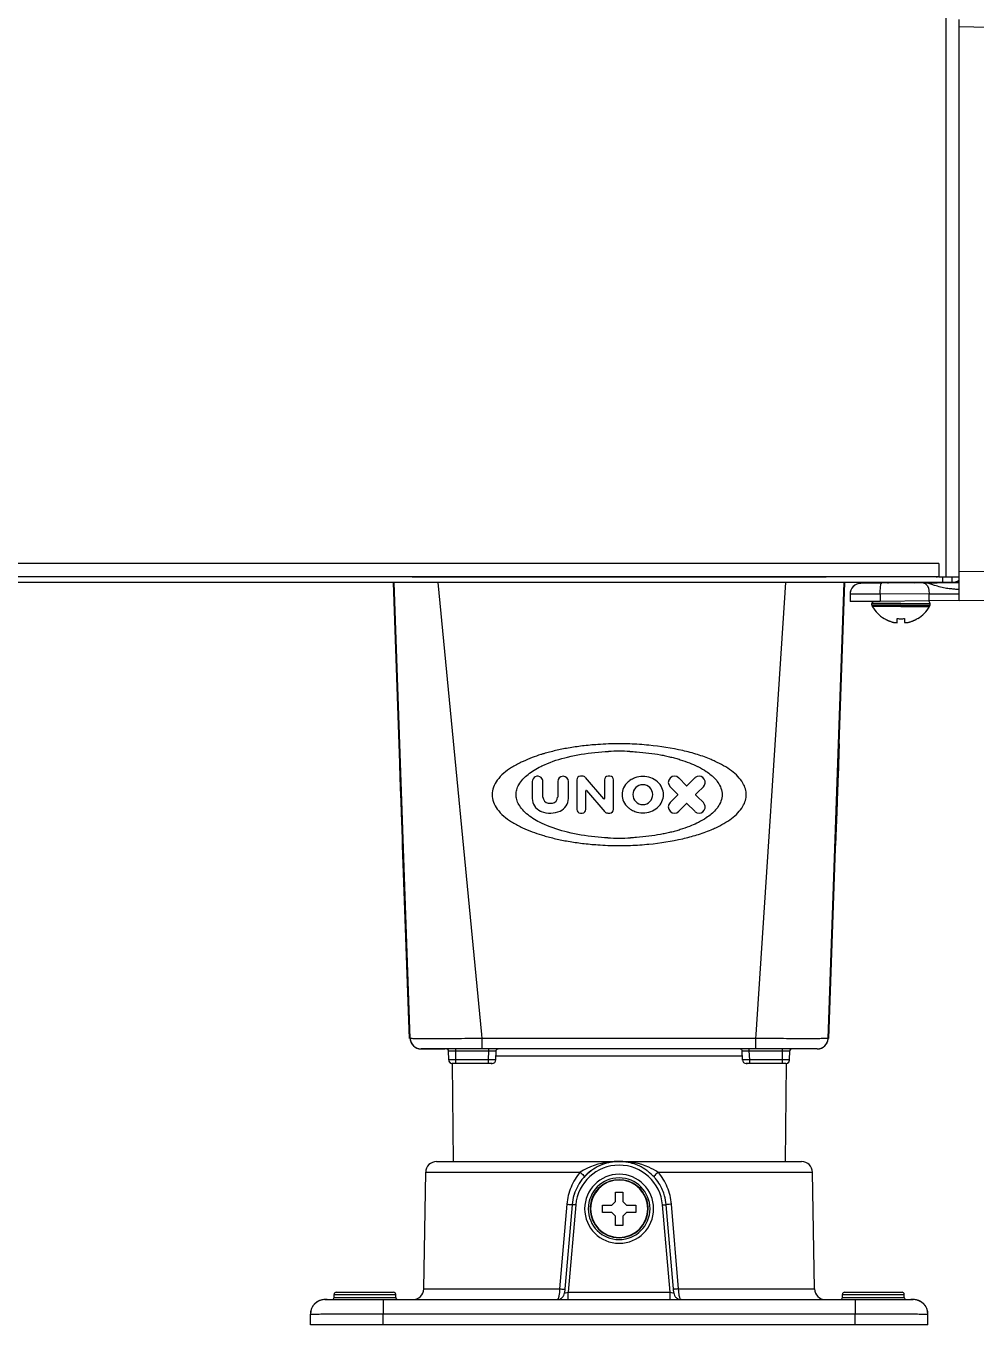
# Model space of a CAD drawing. Header units: millimetres. Extents: x 473 to 3963, y -1329 to 3488.
# Drawn here: x 3709.3 to 3840.1, y 1297.8 to 1476.6 of the extents above; entities that cross this region are included whole.
import ezdxf

# ---------------------------------------------------------------- set-up
doc = ezdxf.new("R2010")
doc.units = ezdxf.units.MM
doc.header["$LTSCALE"] = 392.37
doc.layers.get('0').update_dxf_attribs({"linetype": 'CONTINUOUS'})

msp = doc.modelspace()

# ---------------------------------------------------------------- linework, layer by layer
at = {"linetype": 'Continuous'}
for p, q in [((3836.01, 2043.77), (3836.01, 1400.77)), ((3837.81, 1476.45), (3837.81, 1477.47)), ((3837.81, 1474.47), (3837.81, 1476.45)), ((3837.81, 1401.97), (3837.81, 1474.47)), ((3835.01, 1402.57), (3185.61, 1402.57)), ((3835.01, 1402.57), (3835.01, 1400.79)), ((3837.81, 1401.47), (3837.81, 1401.97)), ((3837.81, 1401.47), (3894.18, 1401.96)), ((3762.51, 1400.77), (3323.51, 1400.77)), ((3762.51, 1400.77), (3323.51, 1400.77)), ((3762.51, 1400.77), (3766.02, 1400.77)), ((3819.51, 1400.77), (3762.51, 1400.77)), ((3819.51, 1400.77), (3762.51, 1400.77)), ((3766.02, 1400.77), (3814.01, 1400.77)), ((3814.01, 1400.77), (3819.51, 1400.77)), ((3834.66, 1400.77), (3819.51, 1400.77)), ((3834.66, 1400.77), (3819.51, 1400.77)), ((3835.01, 1400.77), (3834.66, 1400.77)), ((3835.01, 1400.79), (3835.01, 1400.77)), ((3835.01, 1400.77), (3836.01, 1400.77)), ((3835.54, 1400.77), (3835.54, 1399.97)), ((3836.01, 1400.77), (3836.97, 1400.77)), ((3836.81, 1400.77), (3836.81, 1399.97)), ((3836.97, 1400.77), (3837.01, 1400.77)), ((3837.01, 1400.77), (3837.81, 1400.77)), ((3837.81, 1400.77), (3837.81, 1401.47)), ((3837.81, 1400.27), (3837.81, 1400.77)), ((3837.81, 1399.93), (3837.81, 1400.27)), ((3835.54, 1399.97), (3186.01, 1399.97)), ((3760.71, 1377.77), (3759.94, 1399.97)), ((3760.71, 1377.77), (3759.94, 1399.97)), ((3762.13, 1337.21), (3759.94, 1399.97)), ((3760.71, 1377.77), (3759.94, 1399.97)), ((3762.23, 1337.21), (3760.04, 1399.97)), ((3772.1, 1337.77), (3766.1, 1399.97)), ((3809.87, 1337.77), (3813.95, 1399.97)), ((3819.79, 1337.21), (3821.98, 1399.97)), ((3821.98, 1399.97), (3819.79, 1337.21)), ((3819.89, 1337.21), (3822.08, 1399.97)), ((3821.31, 1377.77), (3822.08, 1399.97)), ((3821.31, 1377.77), (3822.08, 1399.97)), ((3821.31, 1377.77), (3822.08, 1399.97)), ((3826.94, 1398.37), (3822.81, 1398.35)), ((3822.81, 1398.35), (3822.81, 1397.33)), ((3822.81, 1398.35), (3822.81, 1397.33)), ((3827.19, 1399.87), (3824.3, 1399.85)), ((3833.68, 1398.43), (3826.94, 1398.37)), ((3826.94, 1398.37), (3826.94, 1397.37)), ((3829.81, 1399.9), (3827.19, 1399.87)), ((3829.81, 1399.9), (3827.19, 1399.87)), ((3827.88, 1399.97), (3828.03, 1399.88)), ((3828.03, 1399.88), (3827.88, 1399.97)), ((3832.06, 1399.92), (3829.81, 1399.9)), ((3832.06, 1399.92), (3829.81, 1399.9)), ((3831.74, 1399.97), (3831.64, 1399.91)), ((3831.64, 1399.91), (3831.74, 1399.97)), ((3832.85, 1399.92), (3832.06, 1399.92)), ((3832.85, 1399.92), (3832.06, 1399.92)), ((3834.96, 1399.94), (3832.85, 1399.92)), ((3832.85, 1399.92), (3834.8, 1399.94)), ((3833.68, 1397.43), (3833.68, 1398.43)), ((3833.68, 1398.43), (3837.81, 1398.43)), ((3834.8, 1399.94), (3836.24, 1399.95)), ((3835.93, 1399.95), (3834.96, 1399.94)), ((3836.81, 1399.97), (3835.54, 1399.97)), ((3836.46, 1399.95), (3835.93, 1399.95)), ((3836.24, 1399.95), (3837.32, 1399.96)), ((3837.53, 1399.96), (3836.46, 1399.95)), ((3837.32, 1399.96), (3837.81, 1399.97)), ((3837.81, 1399.97), (3837.53, 1399.96)), ((3837.81, 1398.97), (3837.81, 1399.93)), ((3837.81, 1397.47), (3837.81, 1398.97)), ((3826.94, 1397.37), (3822.81, 1397.33)), ((3825.81, 1396.87), (3825.81, 1397.07)), ((3829.81, 1397.07), (3825.81, 1397.07)), ((3829.81, 1396.87), (3825.81, 1396.87)), ((3829.81, 1396.66), (3825.86, 1396.66)), ((3833.68, 1397.43), (3826.94, 1397.37)), ((3829.81, 1397.07), (3833.81, 1397.07)), ((3829.81, 1396.87), (3833.81, 1396.87)), ((3829.81, 1396.66), (3833.76, 1396.66)), ((3837.81, 1397.47), (3833.68, 1397.43)), ((3833.81, 1396.87), (3833.81, 1397.07)), ((3837.81, 1397.47), (3892.83, 1397.95)), ((3827.51, 1394.99), (3827.51, 1395.02)), ((3829.31, 1394.47), (3829.31, 1395.02)), ((3830.31, 1395.02), (3830.31, 1394.47)), ((3832.11, 1395.02), (3832.11, 1394.99)), ((3760.81, 1377.77), (3760.71, 1377.77)), ((3760.75, 1376.67), (3760.71, 1377.77)), ((3760.81, 1377.77), (3760.71, 1377.77)), ((3821.31, 1377.77), (3821.21, 1377.77)), ((3821.31, 1377.77), (3821.21, 1377.77)), ((3821.31, 1377.77), (3821.26, 1376.43)), ((3760.87, 1373.22), (3760.75, 1376.67)), ((3821.26, 1376.43), (3821.15, 1373.2)), ((3760.88, 1373.06), (3760.87, 1373.22)), ((3785.97, 1373.3), (3785.68, 1373.3)), ((3789.52, 1373.3), (3789.49, 1373.3)), ((3789.74, 1373.3), (3789.52, 1373.3)), ((3760.88, 1373.05), (3760.88, 1373.06)), ((3760.88, 1372.87), (3760.88, 1373.05)), ((3760.91, 1372.14), (3760.88, 1372.87)), ((3760.91, 1372.09), (3760.91, 1372.14)), ((3760.92, 1371.86), (3760.91, 1372.09)), ((3760.93, 1371.67), (3760.92, 1371.86)), ((3760.96, 1370.8), (3760.93, 1371.67)), ((3779.04, 1372.56), (3779.04, 1370.25)), ((3780.52, 1370.44), (3780.52, 1372.56)), ((3782.55, 1372.56), (3782.55, 1370.44)), ((3784.03, 1370.25), (3784.03, 1372.56)), ((3785.17, 1372.8), (3785.17, 1368.74)), ((3788.91, 1370.2), (3786.36, 1373.13)), ((3788.98, 1372.8), (3788.98, 1370.22)), ((3790.25, 1368.74), (3790.25, 1372.8)), ((3798.03, 1371.86), (3799.09, 1370.8)), ((3800.29, 1371.99), (3799.22, 1373.06)), ((3801.41, 1373.06), (3800.35, 1371.99)), ((3801.75, 1371), (3802.61, 1371.86)), ((3821.12, 1372.46), (3821.08, 1371.21)), ((3821.13, 1372.79), (3821.12, 1372.46)), ((3821.15, 1373.2), (3821.13, 1372.83)), ((3821.13, 1372.83), (3821.13, 1372.8)), ((3821.13, 1372.8), (3821.13, 1372.79)), ((3760.96, 1370.77), (3760.96, 1370.8)), ((3760.96, 1370.74), (3760.96, 1370.77)), ((3761.06, 1370.77), (3760.96, 1370.77)), ((3760.99, 1369.86), (3760.96, 1370.74)), ((3761, 1369.67), (3760.99, 1369.86)), ((3761, 1369.43), (3761, 1369.67)), ((3786.44, 1368.74), (3786.44, 1371.31)), ((3786.52, 1371.33), (3789.06, 1368.4)), ((3799.09, 1370.74), (3798.03, 1369.67)), ((3801.54, 1370.8), (3801.75, 1371)), ((3801.75, 1370.53), (3801.54, 1370.74)), ((3802.61, 1369.67), (3801.75, 1370.53)), ((3820.96, 1370.77), (3821.06, 1370.77)), ((3821.03, 1369.88), (3821.02, 1369.6)), ((3821.04, 1370.22), (3821.03, 1369.88)), ((3821.05, 1370.32), (3821.04, 1370.25)), ((3821.04, 1370.25), (3821.04, 1370.22)), ((3821.06, 1370.77), (3821.05, 1370.32)), ((3821.08, 1371.21), (3821.06, 1370.77)), ((3761.01, 1369.39), (3761, 1369.43)), ((3761.03, 1368.66), (3761.01, 1369.39)), ((3761.04, 1368.48), (3761.03, 1368.66)), ((3761.04, 1368.47), (3761.04, 1368.48)), ((3761.04, 1368.29), (3761.04, 1368.47)), ((3761.04, 1368.27), (3761.04, 1368.29)), ((3761.16, 1364.83), (3761.04, 1368.27)), ((3761.04, 1368.27), (3761.04, 1368.27)), ((3785.68, 1368.23), (3785.93, 1368.23)), ((3789.45, 1368.23), (3789.48, 1368.23)), ((3789.48, 1368.23), (3789.74, 1368.23)), ((3799.22, 1368.48), (3800.29, 1369.54)), ((3800.35, 1369.54), (3801.41, 1368.48)), ((3820.98, 1368.34), (3820.86, 1365.11)), ((3820.99, 1368.7), (3820.98, 1368.51)), ((3820.98, 1368.51), (3820.98, 1368.51)), ((3820.98, 1368.51), (3820.98, 1368.34)), ((3821.02, 1369.46), (3820.99, 1368.74)), ((3820.99, 1368.74), (3820.99, 1368.73)), ((3820.99, 1368.73), (3820.99, 1368.7)), ((3821.02, 1369.6), (3821.02, 1369.46)), ((3761.2, 1363.77), (3761.16, 1364.83)), ((3820.86, 1365.11), (3820.82, 1363.77)), ((3761.2, 1363.77), (3761.3, 1363.77)), ((3761.2, 1363.77), (3761.3, 1363.77)), ((3762.13, 1337.21), (3761.2, 1363.77)), ((3762.13, 1337.21), (3761.2, 1363.77)), ((3762.13, 1337.21), (3761.2, 1363.77)), ((3819.89, 1337.21), (3820.82, 1363.77)), ((3819.89, 1337.21), (3820.82, 1363.77)), ((3819.89, 1337.21), (3820.82, 1363.77)), ((3820.72, 1363.77), (3820.82, 1363.77)), ((3820.72, 1363.77), (3820.82, 1363.77)), ((3772.16, 1337.21), (3772.1, 1337.77)), ((3809.83, 1337.21), (3809.87, 1337.77)), ((3763.73, 1335.77), (3767.02, 1335.77)), ((3763.73, 1335.77), (3767.02, 1335.77)), ((3767.26, 1335.77), (3763.73, 1335.77)), ((3768.51, 1335.77), (3767.26, 1335.77)), ((3769.27, 1335.77), (3768.51, 1335.77)), ((3768.51, 1335.52), (3768.51, 1335.77)), ((3769.4, 1335.77), (3769.27, 1335.77)), ((3772.16, 1335.77), (3769.4, 1335.77)), ((3772.16, 1335.77), (3772.16, 1337.21)), ((3809.83, 1337.21), (3772.16, 1337.21)), ((3809.83, 1335.77), (3772.16, 1335.77)), ((3809.83, 1335.77), (3772.16, 1335.77)), ((3773.09, 1335.52), (3773.09, 1335.77)), ((3808.93, 1335.52), (3808.93, 1335.77)), ((3809.83, 1335.77), (3809.83, 1337.21)), ((3812.62, 1335.77), (3809.83, 1335.77)), ((3812.72, 1335.77), (3812.62, 1335.77)), ((3813.51, 1335.77), (3812.72, 1335.77)), ((3814.76, 1335.77), (3813.51, 1335.77)), ((3813.51, 1335.52), (3813.51, 1335.77)), ((3818.29, 1335.77), (3814.76, 1335.77)), ((3818.29, 1335.77), (3815, 1335.77)), ((3767.54, 1334.26), (3767.51, 1335.52)), ((3768.54, 1334.26), (3768.51, 1335.52)), ((3768.51, 1335.52), (3773.09, 1335.52)), ((3768.54, 1333.77), (3768.54, 1334.26)), ((3773.03, 1334.26), (3768.54, 1334.26)), ((3773.03, 1334.26), (3773.09, 1335.52)), ((3773.03, 1333.77), (3773.03, 1334.26)), ((3774.03, 1334.24), (3774.09, 1335.53)), ((3789.18, 1334.77), (3774.05, 1334.77)), ((3774.09, 1335.53), (3774.09, 1335.53)), ((3791.01, 1334.77), (3789.18, 1334.77)), ((3792.84, 1334.77), (3791.01, 1334.77)), ((3807.97, 1334.77), (3792.84, 1334.77)), ((3807.99, 1334.24), (3807.93, 1335.53)), ((3807.93, 1335.53), (3807.93, 1335.53)), ((3807.99, 1334.24), (3807.99, 1334.24)), ((3808.99, 1334.26), (3808.93, 1335.52)), ((3808.93, 1335.52), (3813.51, 1335.52)), ((3813.48, 1334.26), (3808.99, 1334.26)), ((3808.99, 1333.77), (3808.99, 1334.26)), ((3813.48, 1334.26), (3813.51, 1335.52)), ((3813.48, 1333.77), (3813.48, 1334.26)), ((3814.48, 1334.26), (3814.51, 1335.52)), ((3768.03, 1333.77), (3768.15, 1320.27)), ((3768.54, 1333.77), (3768.04, 1333.77)), ((3773.03, 1333.77), (3768.54, 1333.77)), ((3773.03, 1333.77), (3768.54, 1333.77)), ((3773.53, 1333.77), (3773.03, 1333.77)), ((3773.39, 1333.77), (3773.53, 1333.77)), ((3808.99, 1333.77), (3808.49, 1333.77)), ((3808.49, 1333.77), (3808.63, 1333.77)), ((3813.48, 1333.77), (3808.99, 1333.77)), ((3813.98, 1333.77), (3813.48, 1333.77)), ((3813.99, 1333.77), (3813.87, 1320.27)), ((3765.88, 1320.27), (3766.68, 1320.27)), ((3765.88, 1320.27), (3766.68, 1320.27)), ((3766.68, 1320.27), (3791.01, 1320.27)), ((3766.68, 1320.27), (3791.01, 1320.27)), ((3791.01, 1320.27), (3815.34, 1320.27)), ((3791.01, 1320.27), (3815.34, 1320.27)), ((3815.34, 1320.27), (3815.89, 1320.27)), ((3815.34, 1320.27), (3815.89, 1320.27)), ((3815.89, 1320.27), (3816.14, 1320.27)), ((3815.89, 1320.27), (3816.07, 1320.27)), ((3764.1, 1302.74), (3764.38, 1318.79)), ((3764.38, 1318.79), (3776.6, 1318.79)), ((3776.6, 1318.79), (3776.63, 1318.79)), ((3776.63, 1318.79), (3782.78, 1318.79)), ((3782.78, 1318.79), (3782.81, 1318.79)), ((3782.81, 1318.79), (3785.66, 1318.79)), ((3796.36, 1318.79), (3799.21, 1318.79)), ((3799.21, 1318.79), (3799.24, 1318.79)), ((3799.24, 1318.79), (3805.39, 1318.79)), ((3805.39, 1318.79), (3805.42, 1318.79)), ((3805.42, 1318.79), (3817.64, 1318.79)), ((3817.92, 1302.74), (3817.64, 1318.79)), ((3790.51, 1316.07), (3791.51, 1316.07)), ((3790.51, 1314.77), (3790.51, 1316.07)), ((3791.51, 1316.07), (3791.51, 1314.77)), ((3783.81, 1314.4), (3782.82, 1302.74)), ((3784.53, 1314.33), (3783.47, 1302.18)), ((3785.03, 1314.29), (3783.98, 1302.27)), ((3785.03, 1314.29), (3784.53, 1314.33)), ((3788.71, 1314.27), (3790.01, 1314.27)), ((3788.71, 1313.77), (3788.71, 1314.27)), ((3790.01, 1314.27), (3790.51, 1314.77)), ((3791.51, 1314.77), (3792.01, 1314.27)), ((3792.01, 1314.27), (3793.31, 1314.27)), ((3793.31, 1314.27), (3793.31, 1313.77)), ((3796.99, 1314.29), (3797.49, 1314.33)), ((3798.04, 1302.27), (3796.99, 1314.29)), ((3798.55, 1302.18), (3797.49, 1314.33)), ((3799.2, 1302.74), (3798.21, 1314.4)), ((3788.71, 1313.27), (3788.71, 1313.77)), ((3790.01, 1313.27), (3788.71, 1313.27)), ((3790.51, 1312.77), (3790.01, 1313.27)), ((3790.51, 1311.47), (3790.51, 1312.77)), ((3792.01, 1313.27), (3791.51, 1312.77)), ((3791.51, 1312.77), (3791.51, 1311.47)), ((3793.31, 1313.27), (3792.01, 1313.27)), ((3793.31, 1313.77), (3793.31, 1313.27)), ((3791.51, 1311.47), (3790.51, 1311.47)), ((3751.76, 1301.57), (3751.76, 1301.97)), ((3751.76, 1301.97), (3756.01, 1301.97)), ((3752.06, 1302.27), (3752.32, 1302.27)), ((3752.09, 1302.27), (3752.32, 1302.27)), ((3752.32, 1302.27), (3753.76, 1302.27)), ((3752.32, 1302.27), (3753.76, 1302.27)), ((3753.76, 1302.27), (3756.01, 1302.27)), ((3753.76, 1302.27), (3756.01, 1302.27)), ((3756.01, 1302.27), (3758.26, 1302.27)), ((3756.01, 1302.27), (3759.7, 1302.27)), ((3756.01, 1301.97), (3760.26, 1301.97)), ((3758.26, 1302.27), (3759.7, 1302.27)), ((3759.7, 1302.27), (3759.96, 1302.27)), ((3759.7, 1302.27), (3759.86, 1302.27)), ((3759.86, 1302.27), (3759.93, 1302.27)), ((3760.26, 1301.57), (3760.26, 1301.97)), ((3764.1, 1302.74), (3773.01, 1302.74)), ((3773.01, 1302.74), (3773.03, 1302.74)), ((3773.03, 1302.74), (3777.01, 1302.74)), ((3777.01, 1302.74), (3782.82, 1302.74)), ((3783.98, 1301.27), (3783.98, 1302.27)), ((3783.98, 1302.27), (3798.04, 1302.27)), ((3798.04, 1301.27), (3798.04, 1302.27)), ((3799.2, 1302.74), (3805.01, 1302.74)), ((3805.01, 1302.74), (3808.99, 1302.74)), ((3808.99, 1302.74), (3809.01, 1302.74)), ((3809.01, 1302.74), (3817.92, 1302.74)), ((3821.76, 1301.57), (3821.76, 1301.97)), ((3821.76, 1301.97), (3826.01, 1301.97)), ((3822.06, 1302.27), (3822.32, 1302.27)), ((3822.09, 1302.27), (3822.32, 1302.27)), ((3822.32, 1302.27), (3823.76, 1302.27)), ((3822.32, 1302.27), (3823.76, 1302.27)), ((3823.76, 1302.27), (3826.01, 1302.27)), ((3823.76, 1302.27), (3826.01, 1302.27)), ((3826.01, 1302.27), (3828.26, 1302.27)), ((3826.01, 1302.27), (3829.7, 1302.27)), ((3826.01, 1301.97), (3830.26, 1301.97)), ((3828.26, 1302.27), (3829.7, 1302.27)), ((3829.7, 1302.27), (3829.96, 1302.27)), ((3829.7, 1302.27), (3829.86, 1302.27)), ((3829.86, 1302.27), (3829.93, 1302.27)), ((3830.26, 1301.57), (3830.26, 1301.97)), ((3750.51, 1301.27), (3758.51, 1301.27)), ((3750.83, 1301.27), (3750.51, 1301.27)), ((3750.83, 1301.27), (3751.46, 1301.27)), ((3751.76, 1301.57), (3756.01, 1301.57)), ((3756.01, 1301.57), (3760.26, 1301.57)), ((3758.51, 1301.27), (3823.51, 1301.27)), ((3758.51, 1301.27), (3823.51, 1301.27)), ((3758.51, 1301.27), (3758.51, 1299.3)), ((3821.76, 1301.57), (3826.01, 1301.57)), ((3823.51, 1301.27), (3831.51, 1301.27)), ((3823.51, 1301.27), (3823.51, 1299.3)), ((3826.01, 1301.57), (3830.26, 1301.57)), ((3830.56, 1301.27), (3831.19, 1301.27)), ((3831.51, 1301.27), (3831.19, 1301.27)), ((3748.51, 1297.77), (3748.51, 1299.27)), ((3758.51, 1299.3), (3823.51, 1299.3)), ((3758.51, 1297.77), (3758.51, 1299.3)), ((3823.51, 1297.77), (3823.51, 1299.3)), ((3833.51, 1297.77), (3833.51, 1299.27)), ((3758.51, 1297.77), (3748.51, 1297.77)), ((3823.51, 1297.77), (3758.51, 1297.77)), ((3833.51, 1297.77), (3823.51, 1297.77))]:
    msp.add_line(p, q, dxfattribs=at)
for points in [[(3791.41, 1370.77), (3791.41, 1370.77), (3791.41, 1370.77), (3791.41, 1370.77)], [(3774.09, 1335.53), (3774.1, 1335.58), (3774.15, 1335.68), (3774.23, 1335.74), (3774.34, 1335.77)], [(3807.68, 1335.77), (3807.79, 1335.74), (3807.87, 1335.68), (3807.92, 1335.58), (3807.93, 1335.53)]]:
    msp.add_lwpolyline(points, dxfattribs=at)
for centre, radius, start, end in [((3834.66, 1403.5), 2.74, 270.0259, 277.2949), ((3836.81, 1401.77), 1.8, 270, 303.7945), ((3824.31, 1398.35), 1.5, 90.5, 180), ((3824.31, 1398.35), 1.5, 150.1725, 180.0001), ((3824.31, 1398.35), 1.5, 136.2232, 150.1725), ((3824.31, 1398.35), 1.5, 120.3443, 136.2232), ((3824.31, 1398.35), 1.5, 90.5148, 120.3443), ((3826.21, 1397.07), 0.4, 131.4618, 180), ((3826.21, 1396.87), 0.4, 180, 210.3012), ((3830.01, 1399.09), 4.8, 210.3012, 238.4026), ((3829.61, 1399.09), 4.8, 301.5974, 329.6988), ((3833.41, 1397.07), 0.4, 0, 65.8058), ((3833.41, 1396.87), 0.4, 329.6988, 360), ((3830.01, 1399.09), 4.8, 238.4026, 238.5421), ((3830, 1399.07), 4.75, 238.4659, 241.0313), ((3829.99, 1399.07), 4.75, 241.0316, 241.9926), ((3829.99, 1399.07), 4.75, 241.9926, 243.3187), ((3829.99, 1399.06), 4.74, 243.3188, 244.4598), ((3829.99, 1399.06), 4.74, 244.4598, 245.4278), ((3829.99, 1399.06), 4.73, 245.4278, 246.6825), ((3829.99, 1399.05), 4.73, 246.6826, 247.4526), ((3829.98, 1399.04), 4.72, 247.4524, 248.9975), ((3829.81, 1398.77), 3.79, 262.4013, 269.9911), ((3829.81, 1398.77), 3.79, 270.0089, 277.5987), ((3829.64, 1399.04), 4.72, 291.0025, 292.5476), ((3829.63, 1399.05), 4.73, 292.5474, 293.3174), ((3829.63, 1399.06), 4.73, 293.3175, 294.5722), ((3829.63, 1399.06), 4.74, 294.5722, 295.5402), ((3829.63, 1399.06), 4.74, 295.5402, 296.6812), ((3829.63, 1399.07), 4.75, 296.6813, 298.0074), ((3829.63, 1399.07), 4.75, 298.0074, 298.9684), ((3829.62, 1399.07), 4.75, 298.9687, 301.5341), ((3829.61, 1399.09), 4.8, 301.4579, 301.5974), ((3829.98, 1399.04), 4.72, 248.9977, 249.4819), ((3829.98, 1399.03), 4.7, 249.4813, 251.5344), ((3829.97, 1399.01), 4.68, 251.535, 252.6227), ((3829.97, 1398.99), 4.67, 252.6228, 253.6051), ((3829.96, 1398.96), 4.64, 253.6036, 255.6824), ((3829.06, 1396.46), 2.01, 262.7256, 264.8598), ((3829.06, 1396.44), 1.98, 264.8627, 265.7144), ((3829.06, 1396.42), 1.97, 265.714, 266.9766), ((3829.06, 1396.41), 1.96, 266.9771, 268.0037), ((3829.06, 1396.41), 1.95, 268.0037, 269.0738), ((3829.06, 1396.4), 1.95, 269.0741, 270.1995), ((3829.06, 1396.4), 1.95, 270.1995, 271.1541), ((3829.06, 1396.41), 1.95, 271.1545, 272.3767), ((3829.06, 1396.42), 1.96, 272.3765, 273.2159), ((3829.06, 1396.43), 1.97, 273.2167, 274.6016), ((3829.06, 1396.44), 1.98, 274.6009, 275.2558), ((3829.06, 1396.46), 2.01, 275.2585, 277.2741), ((3830.56, 1396.46), 2.01, 262.7259, 264.7415), ((3830.56, 1396.44), 1.98, 264.7442, 265.3991), ((3830.56, 1396.43), 1.97, 265.3984, 266.7833), ((3830.56, 1396.42), 1.96, 266.7841, 267.6235), ((3830.56, 1396.41), 1.96, 267.6234, 268.8455), ((3830.56, 1396.4), 1.95, 268.8459, 269.8005), ((3830.56, 1396.4), 1.95, 269.8006, 270.9258), ((3830.56, 1396.41), 1.95, 270.9261, 271.9964), ((3830.56, 1396.41), 1.96, 271.9964, 273.0228), ((3830.56, 1396.42), 1.97, 273.0233, 274.286), ((3830.56, 1396.44), 1.98, 274.2856, 275.1372), ((3830.56, 1396.46), 2.01, 275.1401, 277.2744), ((3829.66, 1398.96), 4.64, 284.3176, 286.3964), ((3829.65, 1398.99), 4.67, 286.3949, 287.3772), ((3829.65, 1399.01), 4.68, 287.3773, 288.465), ((3829.64, 1399.03), 4.7, 288.4656, 290.5187), ((3829.64, 1399.04), 4.72, 290.5181, 291.0023), ((3791.01, 1333.99), 43.78, 88.1051, 91.9045), ((3791.01, 1343.16), 33.58, 87.5041, 92.4884), ((3779.78, 1372.56), 0.74, 49.8262, 180.0001), ((3783.29, 1372.56), 0.74, 0, 180), ((3785.68, 1372.8), 0.508, 90, 180), ((3785.97, 1372.8), 0.508, 41, 90), ((3789.49, 1372.8), 0.508, 90, 180), ((3789.74, 1372.8), 0.508, 0, 90), ((3798.62, 1372.46), 0.846, 45, 225), ((3802.01, 1372.46), 0.846, 106.5563, 135.0003), ((3802.01, 1372.46), 0.846, 315, 106.5563), ((3779.78, 1372.56), 0.74, 0, 49.8262), ((3794.27, 1370.77), 1.37, 0, 180), ((3800.32, 1372.02), 0.0423, 225, 315), ((3780.94, 1370.25), 1.9, 180, 246.4218), ((3781.37, 1370.44), 0.846, 180, 262.3377), ((3781.7, 1370.44), 0.846, 277.6627, 360), ((3782.13, 1370.25), 1.9, 293.5782, 360), ((3786.48, 1371.31), 0.0423, 41, 180), ((3788.94, 1370.22), 0.0423, 220.9989, 360), ((3794.27, 1370.77), 1.37, 180, 360), ((3798.62, 1369.07), 0.846, 135, 315), ((3799.06, 1370.77), 0.0423, 315, 44.9987), ((3801.57, 1370.77), 0.0423, 135, 224.9987), ((3802.01, 1369.07), 0.846, 250.3584, 45), ((3781.54, 1371.61), 3.38, 246.4218, 248.4023), ((3781.54, 1371.61), 3.38, 248.4023, 293.5782), ((3781.54, 1371.7), 2.11, 262.3377, 277.6624), ((3785.68, 1368.74), 0.508, 180.0003, 270), ((3785.93, 1368.74), 0.508, 270, 360), ((3789.45, 1368.74), 0.508, 221, 270), ((3789.74, 1368.74), 0.508, 270, 0.0001), ((3800.32, 1369.51), 0.0423, 45, 135), ((3802.01, 1369.07), 0.846, 225.0006, 250.3584), ((3791.01, 1398.35), 33.57, 267.3327, 272.6739), ((3791.01, 1407.52), 43.76, 267.9356, 272.0555), ((3763.73, 1337.27), 1.5, 182, 199.5999), ((3763.73, 1337.27), 1.5, 182, 199.6), ((3763.73, 1337.27), 1.5, 182, 270), ((3763.73, 1337.27), 1.5, 182, 199.5998), ((3763.73, 1337.27), 1.5, 199.5999, 206.1391), ((3763.73, 1337.27), 1.5, 199.6, 206.1428), ((3763.73, 1337.27), 1.5, 199.5998, 206.1425), ((3763.73, 1337.27), 1.5, 206.1391, 217.1997), ((3763.73, 1337.27), 1.5, 206.1428, 217.2001), ((3763.73, 1337.27), 1.5, 206.1425, 217.1997), ((3763.73, 1337.27), 1.5, 217.1997, 225.5899), ((3763.73, 1337.27), 1.5, 217.2001, 225.5933), ((3763.73, 1337.27), 1.5, 217.1997, 225.5929), ((3763.73, 1337.27), 1.5, 225.5899, 234.7996), ((3763.73, 1337.27), 1.5, 225.5933, 234.8001), ((3763.73, 1337.27), 1.5, 225.5929, 234.7996), ((3763.73, 1337.27), 1.5, 234.7996, 245.0627), ((3763.73, 1337.27), 1.5, 234.8001, 245.0656), ((3763.73, 1337.27), 1.5, 234.7996, 245.0651), ((3763.73, 1337.27), 1.5, 245.0627, 252.3996), ((3763.73, 1337.27), 1.5, 245.0656, 252.4), ((3763.73, 1337.27), 1.5, 245.0651, 252.3995), ((3763.73, 1337.27), 1.5, 252.3996, 269.9995), ((3763.73, 1337.27), 1.5, 252.4, 270), ((3763.73, 1337.27), 1.5, 252.3995, 269.9994), ((3767.02, 1334.77), 1, 72.1, 90), ((3767.26, 1335.52), 0.25, 60.3312, 90), ((3767.26, 1335.52), 0.25, 1.0003, 90.0181), ((3767.02, 1334.77), 1, 62.1385, 72.1), ((3767.26, 1335.52), 0.25, 44.3787, 60.3312), ((3767.26, 1335.52), 0.25, 30.6648, 44.3787), ((3814.76, 1335.52), 0.25, 90, 179), ((3815, 1334.77), 1, 107.9, 117.8615), ((3814.76, 1335.52), 0.25, 135.6122, 149.3283), ((3814.76, 1335.52), 0.25, 119.6574, 135.6122), ((3814.76, 1335.52), 0.25, 89.9879, 119.6574), ((3815, 1334.77), 1, 90, 107.9), ((3818.29, 1337.27), 1.5, 270.0005, 358), ((3818.29, 1337.27), 1.5, 270, 287.6), ((3818.29, 1337.27), 1.5, 270.0006, 287.6005), ((3818.29, 1337.27), 1.5, 270, 287.6), ((3818.29, 1337.27), 1.5, 287.6, 294.9369), ((3818.29, 1337.27), 1.5, 287.6005, 294.9349), ((3818.29, 1337.27), 1.5, 287.6, 294.9369), ((3818.29, 1337.27), 1.5, 294.9369, 305.1999), ((3818.29, 1337.27), 1.5, 294.9349, 305.2004), ((3818.29, 1337.27), 1.5, 294.9369, 305.1999), ((3818.29, 1337.27), 1.5, 305.1999, 314.4097), ((3818.29, 1337.27), 1.5, 305.2004, 314.4071), ((3818.29, 1337.27), 1.5, 305.1999, 314.4097), ((3818.29, 1337.27), 1.5, 314.4097, 322.7999), ((3818.29, 1337.27), 1.5, 314.4071, 322.8003), ((3818.29, 1337.27), 1.5, 314.4097, 322.7999), ((3818.29, 1337.27), 1.5, 322.7999, 333.8607), ((3818.29, 1337.27), 1.5, 322.8003, 333.8575), ((3818.29, 1337.27), 1.5, 322.7999, 333.8607), ((3818.29, 1337.27), 1.5, 333.8607, 340.4), ((3818.29, 1337.27), 1.5, 333.8575, 340.4002), ((3818.29, 1337.27), 1.5, 333.8607, 340.4), ((3818.29, 1337.27), 1.5, 340.4, 358), ((3818.29, 1337.27), 1.5, 340.4002, 358), ((3818.29, 1337.27), 1.5, 340.4, 358), ((3767.26, 1335.52), 0.25, 1, 29.6736), ((3767.26, 1335.52), 0.25, 1.0002, 29.679), ((3767.26, 1335.52), 0.25, 1, 29.6736), ((3767.26, 1335.52), 0.25, 1.0003, 29.6816), ((3767.26, 1335.52), 0.25, 1, 30.6648), ((3767.26, 1335.52), 0.25, 1, 29.6736), ((3767.26, 1335.52), 0.25, 1.0002, 29.679), ((3768.04, 1334.27), 0.5, 181, 203.2504), ((3768.04, 1334.27), 0.5, 181, 203.2495), ((3768.04, 1334.27), 0.5, 181, 203.2504), ((3768.04, 1334.27), 0.5, 181, 203.2492), ((3768.04, 1334.27), 0.5, 181, 270), ((3768.04, 1334.27), 0.5, 181, 203.2492), ((3768.04, 1334.27), 0.5, 181, 203.2504), ((3768.04, 1334.27), 0.5, 181, 203.2495), ((3768.04, 1334.27), 0.5, 203.2504, 212.3256), ((3768.04, 1334.27), 0.5, 203.2495, 212.3258), ((3768.04, 1334.27), 0.5, 203.2504, 212.3256), ((3768.04, 1334.27), 0.5, 203.2492, 212.3242), ((3768.04, 1334.27), 0.5, 203.2492, 212.3242), ((3768.04, 1334.27), 0.5, 203.2504, 212.3256), ((3768.04, 1334.27), 0.5, 203.2495, 212.3258), ((3768.04, 1334.27), 0.5, 212.3256, 225.5005), ((3768.04, 1334.27), 0.5, 212.3258, 225.4989), ((3768.04, 1334.27), 0.5, 212.3256, 225.5005), ((3768.04, 1334.27), 0.5, 212.3242, 225.4985), ((3768.04, 1334.27), 0.5, 212.3242, 225.4985), ((3768.04, 1334.27), 0.5, 212.3256, 225.5005), ((3768.04, 1334.27), 0.5, 212.3258, 225.4989), ((3768.04, 1334.27), 0.5, 225.5005, 237.918), ((3768.04, 1334.27), 0.5, 225.4989, 237.9174), ((3768.04, 1334.27), 0.5, 225.5005, 237.918), ((3768.04, 1334.27), 0.5, 225.4985, 237.9157), ((3768.04, 1334.27), 0.5, 225.4985, 237.9157), ((3768.04, 1334.27), 0.5, 225.5005, 237.918), ((3768.04, 1334.27), 0.5, 225.4989, 237.9174), ((3773.53, 1334.27), 0.5, 270, 357.587), ((3808.49, 1334.27), 0.5, 182.4136, 270), ((3813.98, 1334.27), 0.5, 270.002, 359), ((3813.98, 1334.27), 0.5, 302.081, 314.4996), ((3813.98, 1334.27), 0.5, 302.0843, 314.5015), ((3813.98, 1334.27), 0.5, 302.081, 314.4996), ((3813.98, 1334.27), 0.5, 302.0826, 314.5011), ((3813.98, 1334.27), 0.5, 302.081, 314.4996), ((3813.98, 1334.27), 0.5, 302.081, 314.4996), ((3813.98, 1334.27), 0.5, 302.0843, 314.5015), ((3813.98, 1334.27), 0.5, 314.4996, 327.6731), ((3813.98, 1334.27), 0.5, 314.5015, 327.6758), ((3813.98, 1334.27), 0.5, 314.4996, 327.6731), ((3813.98, 1334.27), 0.5, 314.5011, 327.6742), ((3813.98, 1334.27), 0.5, 314.4996, 327.6731), ((3813.98, 1334.27), 0.5, 314.4996, 327.6731), ((3813.98, 1334.27), 0.5, 314.5015, 327.6758), ((3813.98, 1334.27), 0.5, 327.6731, 336.7497), ((3813.98, 1334.27), 0.5, 327.6758, 336.7508), ((3813.98, 1334.27), 0.5, 327.6731, 336.7497), ((3813.98, 1334.27), 0.5, 327.6742, 336.7505), ((3813.98, 1334.27), 0.5, 327.6731, 336.7497), ((3813.98, 1334.27), 0.5, 327.6731, 336.7497), ((3813.98, 1334.27), 0.5, 327.6758, 336.7508), ((3813.98, 1334.27), 0.5, 336.7497, 359), ((3813.98, 1334.27), 0.5, 336.7508, 359), ((3813.98, 1334.27), 0.5, 336.7497, 359), ((3813.98, 1334.27), 0.5, 336.7505, 359), ((3813.98, 1334.27), 0.5, 336.7497, 359), ((3813.98, 1334.27), 0.5, 336.7497, 359), ((3813.98, 1334.27), 0.5, 336.7508, 359), ((3814.76, 1335.52), 0.25, 150.3264, 179), ((3814.76, 1335.52), 0.25, 150.3184, 178.9997), ((3814.76, 1335.52), 0.25, 150.3264, 179), ((3814.76, 1335.52), 0.25, 150.321, 178.9998), ((3814.76, 1335.52), 0.25, 149.3283, 178.9998), ((3814.76, 1335.52), 0.25, 150.3264, 179), ((3814.76, 1335.52), 0.25, 150.3184, 178.9997), ((3768.04, 1334.27), 0.5, 237.918, 247.7504), ((3768.04, 1334.27), 0.5, 237.9174, 247.7484), ((3768.04, 1334.27), 0.5, 237.918, 247.7504), ((3768.04, 1334.27), 0.5, 237.9157, 247.7478), ((3768.04, 1334.27), 0.5, 237.9157, 247.7478), ((3768.04, 1334.27), 0.5, 237.918, 247.7504), ((3768.04, 1334.27), 0.5, 237.9174, 247.7484), ((3768.04, 1334.27), 0.5, 247.7504, 270), ((3768.04, 1334.27), 0.5, 247.7484, 269.998), ((3768.04, 1334.27), 0.5, 247.7504, 270), ((3768.04, 1334.27), 0.5, 247.7478, 269.9972), ((3768.04, 1334.27), 0.5, 247.7478, 269.9972), ((3768.04, 1334.27), 0.5, 247.7504, 270), ((3768.04, 1334.27), 0.5, 247.7484, 269.998), ((3813.98, 1334.27), 0.5, 270, 292.2497), ((3813.98, 1334.27), 0.5, 270.0028, 292.2522), ((3813.98, 1334.27), 0.5, 270, 292.2497), ((3813.98, 1334.27), 0.5, 270.002, 292.2516), ((3813.98, 1334.27), 0.5, 270, 292.2497), ((3813.98, 1334.27), 0.5, 270, 292.2497), ((3813.98, 1334.27), 0.5, 270.0028, 292.2522), ((3813.98, 1334.27), 0.5, 292.2497, 302.081), ((3813.98, 1334.27), 0.5, 292.2522, 302.0843), ((3813.98, 1334.27), 0.5, 292.2497, 302.081), ((3813.98, 1334.27), 0.5, 292.2516, 302.0826), ((3813.98, 1334.27), 0.5, 292.2497, 302.081), ((3813.98, 1334.27), 0.5, 292.2497, 302.081), ((3813.98, 1334.27), 0.5, 292.2522, 302.0843), ((3765.88, 1318.77), 1.5, 90, 179), ((3791.01, 1313.77), 6, 5, 175), ((3791.01, 1313.77), 6.5, 115.0434, 125.8061), ((3791.01, 1313.77), 6.5, 113.5455, 115.0833), ((3791.01, 1313.77), 6.5, 113.492, 115.0434), ((3791.01, 1313.77), 6.5, 102.9512, 113.5455), ((3791.01, 1313.77), 6.5, 102.9151, 113.492), ((3791.01, 1313.77), 6.5, 101.091, 102.9512), ((3791.01, 1313.77), 6.5, 101.024, 102.9151), ((3791.01, 1313.77), 6.5, 90, 101.091), ((3791.01, 1313.77), 6.5, 90, 101.024), ((3791.01, 1313.77), 6.5, 78.8961, 90), ((3791.01, 1313.77), 6.5, 75.9481, 78.8961), ((3791.01, 1313.77), 6.5, 67.3208, 75.9481), ((3791.01, 1313.77), 6.5, 64.8443, 67.3208), ((3791.01, 1313.77), 6.5, 54.2916, 64.8443), ((3816.14, 1318.77), 1.5, 1, 90), ((3791.01, 1313.77), 6.5, 139.163, 150.3472), ((3791.01, 1313.77), 6.5, 139.1143, 150.3187), ((3791.01, 1313.77), 6.5, 138.339, 139.163), ((3791.01, 1313.77), 6.5, 138.3113, 139.1143), ((3791.01, 1313.77), 6.5, 137.7409, 138.339), ((3791.01, 1313.77), 6.5, 126.9076, 138.3113), ((3791.01, 1313.77), 6.5, 126.9431, 137.7409), ((3791.01, 1313.77), 4.75, 0, 180), ((3791.01, 1313.77), 4.25, 0, 180), ((3791.01, 1313.77), 6.5, 125.8598, 126.9431), ((3791.01, 1313.77), 6.5, 125.8061, 126.9076), ((3791.01, 1313.77), 6.5, 52.4283, 54.2916), ((3791.01, 1313.77), 6.5, 41.7874, 52.4283), ((3791.01, 1313.77), 6.5, 41.7835, 42.2591), ((3791.01, 1313.77), 6.5, 39.8392, 41.7874), ((3791.01, 1313.77), 6.5, 30.7502, 39.8392), ((3791.01, 1313.77), 6.5, 151.2493, 162.2303), ((3791.01, 1313.77), 6.5, 151.234, 162.2368), ((3791.01, 1313.77), 6.5, 150.3472, 151.2493), ((3791.01, 1313.77), 6.5, 150.3187, 151.234), ((3791.01, 1313.77), 3.95, 0, 180), ((3791.01, 1313.77), 4, 16.2728, 163.7272), ((3791.01, 1313.77), 4, 16.3063, 163.6937), ((3791.01, 1313.77), 6.5, 27.2083, 30.7502), ((3791.01, 1313.77), 6.5, 19.2912, 27.2083), ((3791.01, 1313.77), 6.5, 163.2973, 175), ((3791.01, 1313.77), 6.5, 163.3036, 175), ((3791.01, 1313.77), 6.5, 162.2303, 163.2973), ((3791.01, 1313.77), 6.5, 162.2368, 163.3036), ((3791.01, 1313.77), 4, 163.7272, 180), ((3791.01, 1313.77), 4, 163.7272, 180), ((3791.01, 1313.77), 4, 163.6937, 180), ((3791.01, 1313.77), 4, 0, 16.2728), ((3791.01, 1313.77), 4, 0, 16.3063), ((3791.01, 1313.77), 6.5, 15.9588, 19.2912), ((3791.01, 1313.77), 6.5, 5, 15.9588), ((3791.01, 1313.77), 4.75, 180, 360), ((3791.01, 1313.77), 4.25, 180, 360), ((3791.01, 1313.77), 4, 180, 360), ((3791.01, 1313.77), 4, 180, 360), ((3791.01, 1313.77), 3.95, 180, 360), ((3752.06, 1301.97), 0.3, 90, 180), ((3759.96, 1301.97), 0.3, 0, 90), ((3762.6, 1302.77), 1.5, 270, 359), ((3782.48, 1302.27), 1, 312.4997, 325.0731), ((3782.48, 1302.27), 1, 325.0731, 333.7498), ((3782.48, 1302.27), 1, 325.0734, 333.7501), ((3782.48, 1302.27), 1, 333.7498, 355), ((3782.48, 1302.27), 1, 333.7501, 355), ((3799.54, 1302.27), 1, 185.0011, 206.2509), ((3799.54, 1302.27), 1, 185, 206.2499), ((3799.54, 1302.27), 1, 206.2509, 215.6157), ((3799.54, 1302.27), 1, 206.2499, 215.6148), ((3819.42, 1302.77), 1.5, 181, 270), ((3822.06, 1301.97), 0.3, 90, 180), ((3829.96, 1301.97), 0.3, 0, 90), ((3750.51, 1299.27), 2, 90.0002, 180), ((3750.51, 1299.27), 2, 158.0128, 163.318), ((3750.51, 1299.27), 2, 146.5502, 158.0128), ((3750.51, 1299.27), 2, 140.4198, 146.5502), ((3750.51, 1299.27), 2, 129.5802, 140.4198), ((3750.51, 1299.27), 2, 123.4498, 129.5802), ((3750.51, 1299.27), 2, 111.9872, 123.4498), ((3750.51, 1299.27), 2, 106.682, 111.9872), ((3750.51, 1299.27), 2, 90, 106.682), ((3751.46, 1301.57), 0.3, 270, 360), ((3760.56, 1301.57), 0.3, 180, 270), ((3782.48, 1302.27), 1, 269.9995, 291.2496), ((3782.48, 1302.27), 1, 291.2496, 300.6436), ((3782.48, 1302.27), 1, 300.6436, 312.4997), ((3799.54, 1302.27), 1, 215.6148, 227.4998), ((3799.54, 1302.27), 1, 227.4998, 240.0408), ((3799.54, 1302.27), 1, 240.0408, 248.7499), ((3799.54, 1302.27), 1, 248.7499, 270), ((3821.46, 1301.57), 0.3, 270, 360), ((3830.56, 1301.57), 0.3, 180, 270), ((3831.51, 1299.27), 2, 0, 90), ((3831.51, 1299.27), 2, 73.318, 90), ((3831.51, 1299.27), 2, 68.0128, 73.318), ((3831.51, 1299.27), 2, 56.5502, 68.0128), ((3831.51, 1299.27), 2, 50.4198, 56.5502), ((3831.51, 1299.27), 2, 39.5802, 50.4198), ((3831.51, 1299.27), 2, 33.4498, 39.5802), ((3831.51, 1299.27), 2, 21.9872, 33.4498), ((3831.51, 1299.27), 2, 16.682, 21.9872), ((3750.51, 1299.27), 2, 163.318, 180), ((3831.51, 1299.27), 2, 0, 16.682)]:
    msp.add_arc(centre, radius, start, end, dxfattribs=at)
msp.add_open_spline([(3903.3, 1475), (3881.49, 1475.98), (3859.64, 1475.87), (3837.81, 1476.45)], degree=3, dxfattribs=at)
for points, knots in [([(3826.94, 1398.37), (3826.94, 1398.73), (3827, 1399.1), (3827.03, 1399.87), (3827.19, 1399.87)], [0, 0, 0, 0, 0.690762, 1, 1, 1, 1]), ([(3837.81, 1398.97), (3837.81, 1399.01), (3837.57, 1398.97), (3837.32, 1399.05), (3836.74, 1399.07), (3835.78, 1399.2), (3834.46, 1399.52), (3833.39, 1399.93), (3832.85, 1399.92)], [0, 0, 0, 0, 0.023215, 0.090439, 0.19799, 0.339413, 0.67946, 1, 1, 1, 1]), ([(3832.85, 1399.92), (3832.96, 1399.92), (3833.56, 1399.71), (3833.69, 1398.93), (3833.68, 1398.44)], [0, 0, 0, 0, 0.171738, 1, 1, 1, 1]), ([(3789.56, 1377.74), (3789.06, 1377.72), (3787.85, 1377.66), (3786, 1377.49), (3784.35, 1377.25), (3783.12, 1377.02), (3782.27, 1376.83), (3781.44, 1376.63), (3780.76, 1376.44), (3780.36, 1376.32), (3780.22, 1376.28)], [0, 0, 0, 0, 0.157659, 0.382572, 0.58963, 0.685921, 0.777243, 0.866283, 0.955457, 1, 1, 1, 1]), ([(3801.8, 1376.28), (3801.13, 1376.49), (3798.93, 1377.07), (3795.8, 1377.55), (3793.35, 1377.71), (3792.46, 1377.74)], [0, 0, 0, 0, 0.222615, 0.719095, 1, 1, 1, 1]), ([(3777.79, 1375.35), (3777.7, 1375.31), (3777.16, 1375.06), (3775.86, 1374.34), (3774.18, 1373.04), (3773.51, 1371.46), (3773.51, 1370.77)], [0, 0, 0, 0, 0.04125, 0.275012, 0.678544, 1, 1, 1, 1]), ([(3780.22, 1376.28), (3779.82, 1376.15), (3779, 1375.87), (3778.2, 1375.54), (3777.79, 1375.35)], [0, 0, 0, 0, 0.48085, 1, 1, 1, 1]), ([(3780.24, 1374.66), (3780.4, 1374.74), (3781.59, 1375.29), (3784.05, 1376.07), (3787.03, 1376.55), (3788.93, 1376.69), (3789.55, 1376.72)], [0, 0, 0, 0, 0.057408, 0.407118, 0.80488, 1, 1, 1, 1]), ([(3792.47, 1376.72), (3792.78, 1376.7), (3793.66, 1376.65), (3795.07, 1376.51), (3796.41, 1376.31), (3797.4, 1376.11), (3798.1, 1375.95), (3798.77, 1375.78), (3799.64, 1375.52), (3800.66, 1375.17), (3801.43, 1374.83), (3801.78, 1374.66)], [0, 0, 0, 0, 0.096488, 0.276509, 0.442355, 0.519536, 0.592779, 0.664239, 0.735865, 0.878106, 1, 1, 1, 1]), ([(3804.23, 1375.35), (3804.05, 1375.44), (3803.26, 1375.78), (3802.44, 1376.08), (3801.8, 1376.28)], [0, 0, 0, 0, 0.227638, 1, 1, 1, 1]), ([(3808.51, 1370.77), (3808.51, 1371.03), (3808.43, 1371.59), (3807.88, 1372.81), (3806.46, 1374.19), (3805.03, 1374.99), (3804.23, 1375.35)], [0, 0, 0, 0, 0.1198, 0.254861, 0.60223, 1, 1, 1, 1]), ([(3777.76, 1372.9), (3777.98, 1373.14), (3778.74, 1373.83), (3779.61, 1374.35), (3780.24, 1374.66)], [0, 0, 0, 0, 0.313765, 1, 1, 1, 1]), ([(3797.12, 1370.77), (3797.12, 1371.09), (3796.97, 1371.77), (3796.32, 1372.59), (3795.37, 1373.14), (3794.27, 1373.32), (3793.27, 1373.15), (3792.71, 1372.87), (3792.5, 1372.73)], [0, 0, 0, 0, 0.162094, 0.330751, 0.508275, 0.691811, 0.875347, 1, 1, 1, 1]), ([(3801.78, 1374.66), (3801.83, 1374.63), (3802.25, 1374.42), (3803.13, 1373.92), (3803.89, 1373.31), (3804.26, 1372.91)], [0, 0, 0, 0, 0.051563, 0.465079, 1, 1, 1, 1]), ([(3776.83, 1370.77), (3776.83, 1370.99), (3776.89, 1371.47), (3777.21, 1372.2), (3777.55, 1372.66), (3777.76, 1372.9)], [0, 0, 0, 0, 0.282762, 0.599317, 1, 1, 1, 1]), ([(3792.5, 1372.73), (3792.41, 1372.67), (3792.06, 1372.39), (3791.57, 1371.77), (3791.41, 1371.09), (3791.41, 1370.77)], [0, 0, 0, 0, 0.13782, 0.577461, 1, 1, 1, 1]), ([(3804.26, 1372.91), (3804.38, 1372.77), (3804.88, 1372.14), (3805.19, 1371.36), (3805.19, 1370.77)], [0, 0, 0, 0, 0.241033, 1, 1, 1, 1]), ([(3773.51, 1370.77), (3773.51, 1370.07), (3774.18, 1368.49), (3775.86, 1367.19), (3777.14, 1366.49), (3777.65, 1366.24), (3777.71, 1366.22)], [0, 0, 0, 0, 0.325823, 0.734844, 0.971786, 1, 1, 1, 1]), ([(3777.73, 1368.67), (3777.53, 1368.9), (3777.2, 1369.34), (3776.89, 1370.06), (3776.83, 1370.54), (3776.83, 1370.77)], [0, 0, 0, 0, 0.386646, 0.710619, 1, 1, 1, 1]), ([(3791.41, 1370.77), (3791.41, 1370.44), (3791.57, 1369.76), (3792.07, 1369.13), (3792.44, 1368.85), (3792.54, 1368.78)], [0, 0, 0, 0, 0.414827, 0.846454, 1, 1, 1, 1]), ([(3792.54, 1368.78), (3792.74, 1368.65), (3793.29, 1368.37), (3794.27, 1368.21), (3795.37, 1368.39), (3796.32, 1368.94), (3796.97, 1369.76), (3797.12, 1370.44), (3797.12, 1370.77)], [0, 0, 0, 0, 0.11837, 0.303224, 0.488077, 0.666875, 0.836743, 1, 1, 1, 1]), ([(3805.19, 1370.77), (3805.19, 1370.17), (3804.88, 1369.41), (3804.41, 1368.79), (3804.29, 1368.66)], [0, 0, 0, 0, 0.777282, 1, 1, 1, 1]), ([(3804.31, 1366.22), (3805.08, 1366.57), (3806.48, 1367.36), (3807.88, 1368.72), (3808.43, 1369.94), (3808.51, 1370.5), (3808.51, 1370.77)], [0, 0, 0, 0, 0.38951, 0.741645, 0.87856, 1, 1, 1, 1]), ([(3780.31, 1366.84), (3779.66, 1367.15), (3778.74, 1367.69), (3777.95, 1368.42), (3777.73, 1368.67)], [0, 0, 0, 0, 0.682017, 1, 1, 1, 1]), ([(3804.29, 1368.66), (3803.92, 1368.24), (3803.14, 1367.63), (3802.23, 1367.1), (3801.78, 1366.88), (3801.71, 1366.84)], [0, 0, 0, 0, 0.530253, 0.926618, 1, 1, 1, 1]), ([(3777.71, 1366.22), (3778.14, 1366.01), (3779, 1365.66), (3779.89, 1365.36), (3780.32, 1365.22)], [0, 0, 0, 0, 0.515491, 1, 1, 1, 1]), ([(3789.45, 1364.82), (3788.86, 1364.85), (3787, 1364.98), (3784.05, 1365.46), (3781.61, 1366.24), (3780.45, 1366.77), (3780.31, 1366.84)], [0, 0, 0, 0, 0.187834, 0.593214, 0.949621, 1, 1, 1, 1]), ([(3801.71, 1366.84), (3801.39, 1366.68), (3800.63, 1366.36), (3799.64, 1366.01), (3798.77, 1365.75), (3798.1, 1365.58), (3797.4, 1365.42), (3796.41, 1365.23), (3795.07, 1365.02), (3793.7, 1364.88), (3792.85, 1364.83), (3792.57, 1364.82)], [0, 0, 0, 0, 0.116158, 0.261112, 0.334104, 0.406927, 0.481566, 0.560219, 0.729227, 0.912681, 1, 1, 1, 1]), ([(3801.7, 1365.22), (3802.37, 1365.43), (3803.25, 1365.74), (3804.11, 1366.12), (3804.31, 1366.22)], [0, 0, 0, 0, 0.755976, 1, 1, 1, 1]), ([(3780.32, 1365.22), (3780.42, 1365.19), (3780.79, 1365.08), (3781.44, 1364.9), (3782.27, 1364.7), (3783.12, 1364.51), (3784.35, 1364.28), (3786, 1364.04), (3787.81, 1363.87), (3788.98, 1363.81), (3789.44, 1363.79)], [0, 0, 0, 0, 0.034698, 0.126018, 0.217202, 0.310723, 0.409331, 0.621374, 0.851702, 1, 1, 1, 1]), ([(3792.58, 1363.79), (3793.43, 1363.82), (3795.84, 1363.98), (3798.89, 1364.45), (3801.06, 1365.03), (3801.7, 1365.22)], [0, 0, 0, 0, 0.274518, 0.782934, 1, 1, 1, 1]), ([(3772.16, 1337.21), (3771.51, 1337.2), (3770.24, 1337.19), (3768.4, 1337.17), (3766.71, 1337.16), (3765.22, 1337.15), (3764.14, 1337.15), (3763.43, 1337.16), (3763.01, 1337.17), (3762.69, 1337.18), (3762.44, 1337.18), (3762.33, 1337.21), (3762.23, 1337.2), (3762.23, 1337.21)], [0, 0, 0, 0, 0.195075, 0.382677, 0.555611, 0.707163, 0.83147, 0.881867, 0.923758, 0.956757, 0.980564, 0.994979, 1, 1, 1, 1]), ([(3819.79, 1337.21), (3819.79, 1337.2), (3819.69, 1337.21), (3819.58, 1337.19), (3819.33, 1337.19), (3819.01, 1337.18), (3818.59, 1337.18), (3817.87, 1337.17), (3816.78, 1337.17), (3815.29, 1337.17), (3813.59, 1337.18), (3811.75, 1337.2), (3810.48, 1337.21), (3809.83, 1337.21)], [0, 0, 0, 0, 0.004923, 0.019336, 0.04317, 0.076206, 0.118137, 0.168564, 0.2929, 0.444437, 0.617339, 0.804922, 1, 1, 1, 1]), ([(3767.51, 1335.52), (3767.51, 1335.53), (3767.56, 1335.51), (3767.6, 1335.53), (3767.7, 1335.52), (3767.87, 1335.52), (3768.15, 1335.52), (3768.39, 1335.52), (3768.51, 1335.52)], [0, 0, 0, 0, 0.019227, 0.076112, 0.1685, 0.292889, 0.617258, 1, 1, 1, 1]), ([(3768.54, 1334.26), (3768.41, 1334.26), (3768.17, 1334.25), (3767.89, 1334.25), (3767.72, 1334.26), (3767.62, 1334.25), (3767.58, 1334.26), (3767.54, 1334.25), (3767.54, 1334.26)], [0, 0, 0, 0, 0.382677, 0.70698, 0.831361, 0.923763, 0.980682, 1, 1, 1, 1]), ([(3774.03, 1334.24), (3774.03, 1334.24), (3773.99, 1334.25), (3773.95, 1334.24), (3773.85, 1334.25), (3773.67, 1334.24), (3773.39, 1334.25), (3773.16, 1334.25), (3773.03, 1334.26)], [0, 0, 0, 0, 0.019288, 0.076254, 0.168662, 0.29306, 0.617349, 1, 1, 1, 1]), ([(3773.09, 1335.52), (3773.21, 1335.52), (3773.45, 1335.52), (3773.73, 1335.53), (3773.9, 1335.52), (3774, 1335.53), (3774.04, 1335.52), (3774.09, 1335.53), (3774.09, 1335.53)], [0, 0, 0, 0, 0.3826, 0.707014, 0.83144, 0.923902, 0.980804, 1, 1, 1, 1]), ([(3807.93, 1335.53), (3807.93, 1335.53), (3807.98, 1335.52), (3808.02, 1335.53), (3808.12, 1335.52), (3808.29, 1335.53), (3808.57, 1335.52), (3808.81, 1335.52), (3808.93, 1335.52)], [0, 0, 0, 0, 0.019197, 0.0761, 0.168564, 0.29299, 0.617405, 1, 1, 1, 1]), ([(3808.99, 1334.26), (3808.86, 1334.25), (3808.63, 1334.25), (3808.35, 1334.24), (3808.17, 1334.25), (3808.07, 1334.24), (3808.03, 1334.25), (3807.99, 1334.24), (3807.99, 1334.24)], [0, 0, 0, 0, 0.382549, 0.706785, 0.831185, 0.92362, 0.980637, 1, 1, 1, 1]), ([(3814.48, 1334.26), (3814.48, 1334.25), (3814.44, 1334.26), (3814.4, 1334.25), (3814.3, 1334.26), (3814.13, 1334.25), (3813.85, 1334.25), (3813.61, 1334.26), (3813.48, 1334.26)], [0, 0, 0, 0, 0.019309, 0.07624, 0.16864, 0.29302, 0.617323, 1, 1, 1, 1]), ([(3813.51, 1335.52), (3813.63, 1335.52), (3813.87, 1335.52), (3814.15, 1335.52), (3814.32, 1335.52), (3814.42, 1335.53), (3814.46, 1335.51), (3814.51, 1335.53), (3814.51, 1335.52)], [0, 0, 0, 0, 0.382747, 0.707113, 0.831502, 0.923891, 0.980771, 1, 1, 1, 1]), ([(3791.01, 1320.27), (3790.55, 1320.27), (3788.7, 1320.17), (3786.82, 1319.59), (3785.66, 1318.79)], [0, 0, 0, 0, 0.245365, 1, 1, 1, 1]), ([(3796.36, 1318.79), (3795.97, 1319.06), (3794.31, 1319.96), (3792.4, 1320.27), (3791.01, 1320.27)], [0, 0, 0, 0, 0.256288, 1, 1, 1, 1]), ([(3785.66, 1318.79), (3785.13, 1318.19), (3784.26, 1316.8), (3783.88, 1315.2), (3783.81, 1314.4)], [0, 0, 0, 0, 0.498865, 1, 1, 1, 1]), ([(3785.66, 1318.79), (3785.74, 1318.72), (3785.88, 1318.58), (3786.07, 1318.38), (3786.16, 1318.25), (3786.22, 1318.16), (3786.2, 1318.14)], [0, 0, 0, 0, 0.385682, 0.702312, 0.912829, 1, 1, 1, 1]), ([(3796.36, 1318.79), (3796.28, 1318.72), (3796.14, 1318.58), (3795.95, 1318.38), (3795.86, 1318.25), (3795.8, 1318.16), (3795.82, 1318.14)], [0, 0, 0, 0, 0.385687, 0.702321, 0.912835, 1, 1, 1, 1]), ([(3798.21, 1314.4), (3798.14, 1315.2), (3797.76, 1316.8), (3796.89, 1318.19), (3796.36, 1318.79)], [0, 0, 0, 0, 0.501138, 1, 1, 1, 1]), ([(3783.81, 1314.4), (3783.91, 1314.39), (3784.08, 1314.38), (3784.29, 1314.36), (3784.41, 1314.34), (3784.48, 1314.34), (3784.51, 1314.33), (3784.53, 1314.34), (3784.53, 1314.33)], [0, 0, 0, 0, 0.401036, 0.721682, 0.840924, 0.928509, 0.981937, 1, 1, 1, 1]), ([(3798.21, 1314.4), (3798.11, 1314.39), (3797.94, 1314.38), (3797.73, 1314.36), (3797.61, 1314.34), (3797.54, 1314.34), (3797.51, 1314.33), (3797.48, 1314.34), (3797.49, 1314.33)], [0, 0, 0, 0, 0.40103, 0.721674, 0.840917, 0.928503, 0.981934, 1, 1, 1, 1]), ([(3782.82, 1302.74), (3782.82, 1302.55), (3782.79, 1302.2), (3782.71, 1301.73), (3782.64, 1301.44), (3782.53, 1301.27), (3782.48, 1301.27)], [0, 0, 0, 0, 0.366654, 0.67936, 0.895718, 1, 1, 1, 1]), ([(3782.82, 1302.74), (3782.92, 1302.73), (3783.08, 1302.72), (3783.28, 1302.7), (3783.4, 1302.68), (3783.46, 1302.68), (3783.49, 1302.67), (3783.51, 1302.67), (3783.51, 1302.67)], [0, 0, 0, 0, 0.403066, 0.723232, 0.841898, 0.928935, 0.982, 1, 1, 1, 1]), ([(3783.47, 1302.18), (3783.46, 1302.17), (3783.57, 1302.2), (3783.66, 1302.2), (3783.86, 1302.25), (3783.98, 1302.27)], [0, 0, 0, 0, 0.078461, 0.298861, 1, 1, 1, 1]), ([(3798.04, 1302.27), (3798.16, 1302.25), (3798.36, 1302.2), (3798.45, 1302.2), (3798.56, 1302.17), (3798.55, 1302.18)], [0, 0, 0, 0, 0.701139, 0.921539, 1, 1, 1, 1]), ([(3799.2, 1302.74), (3799.1, 1302.73), (3798.94, 1302.72), (3798.74, 1302.7), (3798.62, 1302.68), (3798.56, 1302.68), (3798.53, 1302.67), (3798.51, 1302.67), (3798.51, 1302.67)], [0, 0, 0, 0, 0.403081, 0.723249, 0.841913, 0.928945, 0.982005, 1, 1, 1, 1]), ([(3799.54, 1301.27), (3799.49, 1301.27), (3799.38, 1301.44), (3799.3, 1301.73), (3799.23, 1302.2), (3799.2, 1302.55), (3799.2, 1302.74)], [0, 0, 0, 0, 0.104282, 0.32064, 0.633346, 1, 1, 1, 1]), ([(3748.51, 1299.27), (3748.51, 1299.27), (3748.54, 1299.26), (3748.56, 1299.27), (3748.63, 1299.27), (3748.75, 1299.27), (3748.97, 1299.28), (3749.3, 1299.28), (3749.72, 1299.28), (3750.44, 1299.29), (3751.53, 1299.29), (3753.03, 1299.29), (3754.73, 1299.3), (3756.58, 1299.3), (3757.86, 1299.3), (3758.51, 1299.3)], [0, 0, 0, 0, 0.001219, 0.004834, 0.010842, 0.019233, 0.043079, 0.076137, 0.118092, 0.168541, 0.292897, 0.444427, 0.617314, 0.8049, 1, 1, 1, 1]), ([(3823.51, 1299.3), (3824.16, 1299.3), (3825.44, 1299.3), (3827.29, 1299.3), (3828.99, 1299.29), (3830.49, 1299.29), (3831.58, 1299.29), (3832.3, 1299.28), (3832.72, 1299.28), (3833.05, 1299.28), (3833.27, 1299.27), (3833.39, 1299.27), (3833.46, 1299.27), (3833.48, 1299.26), (3833.51, 1299.27), (3833.51, 1299.27)], [0, 0, 0, 0, 0.1951, 0.382686, 0.555573, 0.707103, 0.831459, 0.881908, 0.923863, 0.956921, 0.980767, 0.989158, 0.995166, 0.998781, 1, 1, 1, 1])]:
    msp.add_open_spline(points, degree=3, knots=knots, dxfattribs=at)

doc.saveas('drawing.dxf')
